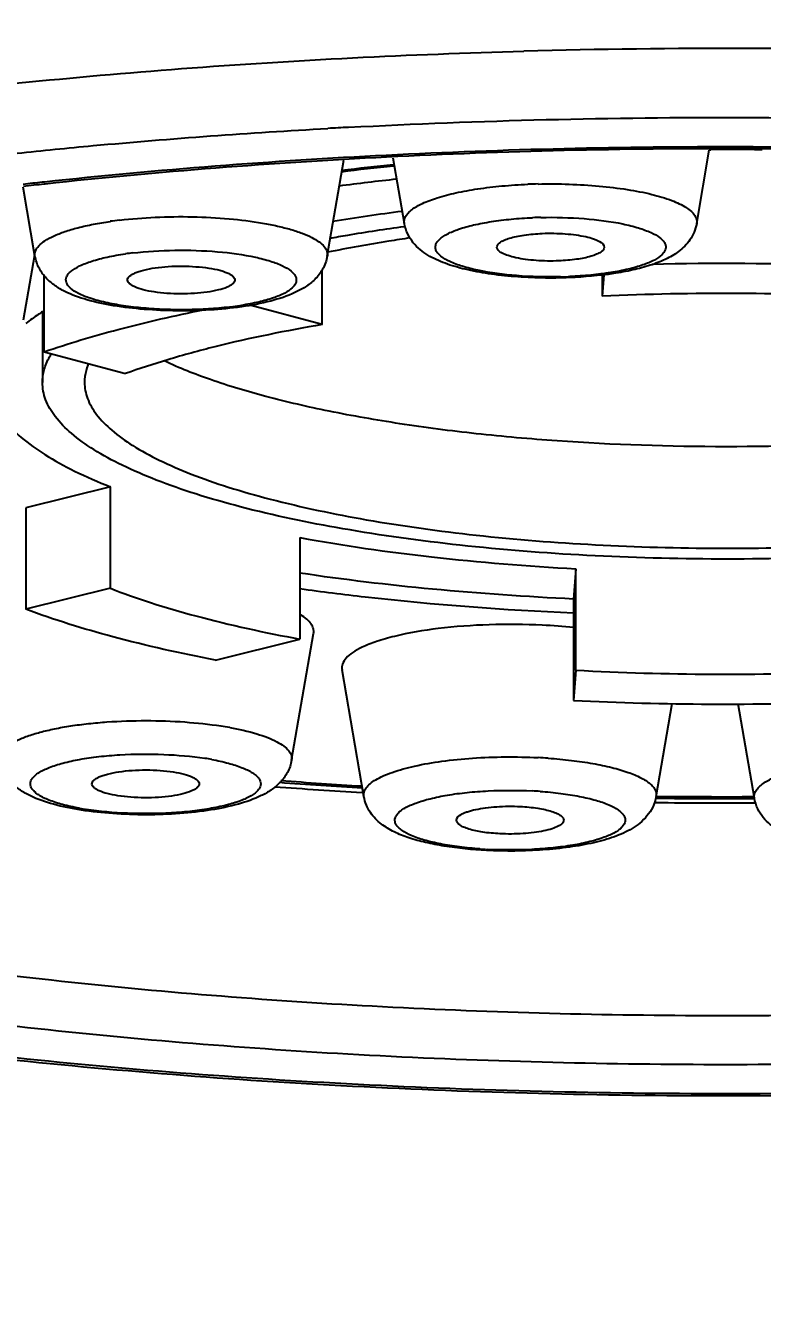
# Model space of a CAD drawing. Extents: x -514 to 953, y 124 to 1198.
# Drawn here: x 393.83 to 400.83, y 766.09 to 778.37 of the extents above; entities that cross this region are included whole.
import ezdxf

# ---------------------------------------------------------------- set-up
doc = ezdxf.new("R2010")
doc.units = 0
doc.header["$LTSCALE"] = 50
doc.header["$MEASUREMENT"] = 0
doc.header["$PDMODE"] = 3
doc.header["$PDSIZE"] = -10
doc.layers.get('0').update_dxf_attribs({"linetype": 'CONTINUOUS'})
doc.layers.get('DEFPOINTS').update_dxf_attribs({"linetype": 'CONTINUOUS'})
doc.styles.add('Daelim Dimension', font='H2GTRE.TTF')
doc.dimstyles.new('DEFAULT', dxfattribs={"dimscale": 2, "dimtxt": 2, "dimasz": 2, "dimexe": 0, "dimexo": 2, "dimgap": 1, "dimtad": 1, "dimdec": 1, "dimzin": 9, "dimdsep": 46, "dimtxsty": 'Daelim Dimension', "dimcen": 0.5, "dimclrd": 252, "dimclre": 252, "dimclrt": 3, "dimadec": 1, "dimazin": 0, "dimtfac": 1, "dimtdec": 1, "dimtix": 1, "dimtmove": 0, "dimatfit": 3, "dimfxl": 1, "dimtolj": 1, "dimtzin": 1, "dimlwd": 9, "dimlwe": 9, "dimarcsym": 0})

# ---------------------------------------------------------------- blocks, each defined once
blk = doc.blocks.new('*D32')
at = {"color": 5, "lineweight": 9, "ltscale": 0.5, "transparency": 16777216}
for p, q in [((396.484, 988.049), (338.131, 988.049)), ((338.131, 984.049), (338.131, 591.349)), ((370.234, 587.349), (338.131, 587.349))]:
    blk.add_line(p, q, dxfattribs=at)
at = {"color": 5, "ltscale": 0.5, "transparency": 16777216}
for points in [[(337.465, 984.049), (338.798, 984.049), (338.131, 988.049)], [(337.465, 591.349), (338.798, 591.349), (338.131, 587.349)]]:
    blk.add_solid(points, dxfattribs=at)
at = {"layer": 'DEFPOINTS', "color": 0, "ltscale": 0.5, "transparency": 16777216}
for p in [(400.484, 988.049), (338.131, 587.349), (374.234, 587.349)]:
    blk.add_point(p, dxfattribs=at)
at = {"color": 7, "ltscale": 0.5, "transparency": 16777216, "insert": (330.915, 787.699), "char_height": 10, "attachment_point": 5, "rotation": 90, "style": 'Daelim Dimension'}
blk.add_mtext('\\A1;400.7', dxfattribs=at)

msp = doc.modelspace()

# ---------------------------------------------------------------- linework, layer by layer
at = {"color": 7, "linetype": 'Continuous'}
for p, q in [((400.209, 776.494), (400.329, 777.192)), ((400.345, 777.197), (400.329, 777.197)), ((400.345, 777.192), (400.329, 777.192)), ((396.694, 776.182), (396.852, 777.096)), ((397.428, 776.494), (397.321, 777.116)), ((393.913, 776.182), (393.8, 776.84)), ((394.011, 776.869), (394.001, 776.867)), ((394.011, 776.869), (394.001, 776.867)), ((397.428, 776.466), (397.435, 776.467)), ((397.432, 776.465), (397.438, 776.466)), ((393.804, 775.577), (393.911, 776.195)), ((396.646, 775.531), (396.646, 776.053)), ((393.999, 775.272), (393.999, 776.006)), ((399.324, 776.005), (399.31, 775.802)), ((399.31, 776.003), (399.31, 775.802)), ((396.646, 775.531), (395.957, 775.715)), ((393.984, 775.645), (393.984, 774.981)), ((393.999, 775.272), (394.774, 775.064)), ((393.984, 774.982), (393.985, 775.012)), ((394.385, 775.01), (394.384, 774.982)), ((394.63, 773.988), (393.826, 773.787)), ((394.63, 773.022), (394.63, 773.988)), ((393.826, 773.787), (393.826, 772.822)), ((396.434, 773.504), (396.434, 772.538)), ((399.058, 773.208), (399.038, 772.919)), ((399.058, 772.242), (399.058, 773.208)), ((394.63, 773.022), (393.826, 772.822)), ((399.038, 772.919), (399.038, 771.953)), ((395.63, 772.337), (396.434, 772.538)), ((396.355, 771.386), (396.564, 772.59)), ((397.043, 771.041), (396.835, 772.245)), ((399.058, 772.242), (399.038, 771.953)), ((399.824, 771.041), (399.976, 771.924)), ((400.758, 771.023), (400.603, 771.921)), ((397.025, 771.078), (397.036, 771.077)), ((397.035, 771.089), (397.045, 771.088)), ((399.806, 770.982), (399.821, 770.982)), ((399.808, 770.995), (399.823, 770.995)), ((400.758, 770.991), (400.77, 770.991)), ((400.759, 770.979), (400.77, 770.979))]:
    msp.add_line(p, q, dxfattribs=at)
at = {"color": 9, "linetype": 'Continuous'}
for p in [(394.003, 776.888), (394.004, 776.887)]:
    msp.add_line(p, (393.982, 776.885), dxfattribs=at)
for centre, radius, start, end in [((400.483, 707.213), 70.946, 88.09131, 91.5492), ((400.335, 712.243), 65.256, 93.02191, 93.19353), ((400.005, 750.815), 26.374, 95.8358, 96.9177), ((399.534, 725.523), 51.662, 96.1693, 96.3727), ((398.816, 771.605), 5.266, 91.2637, 92.3327), ((398.817, 772.406), 4.146, 91.2637, 92.3327), ((395.179, 772.675), 3.878, 96.8284, 98.1429), ((395.206, 773.182), 3.053, 96.8284, 98.1429), ((398.819, 780.163), 4.178, 271.2656, 271.6201), ((398.821, 780.114), 4.13, 271.6193, 272.3338), ((398.824, 780.032), 4.048, 272.3348, 272.5), ((395.402, 778.73), 3.053, 276.8284, 278.1429), ((395.436, 778.488), 2.809, 278.144, 279.016), ((395.17, 768.418), 3.332, 79.7063, 81.1515), ((395.127, 768.81), 2.624, 79.7063, 81.1515), ((398.448, 766.423), 4.993, 86.0039, 87.1115), ((400.267, 824.905), 53.863, 265.726, 266.5475), ((398.445, 767.166), 3.932, 86.0039, 87.1115), ((400.484, 829.912), 58.874, 269.35639, 270.26779), ((394.78, 773.376), 2.488, 259.6848, 260.1857), ((394.808, 773.536), 2.651, 260.1904, 261.1507), ((398.417, 774.402), 3.871, 266.0002, 266.3732), ((398.421, 774.465), 3.934, 266.3732, 266.7422), ((398.425, 774.522), 3.991, 266.7422, 267.1076)]:
    msp.add_arc(centre, radius, start, end, dxfattribs=at)
at = {"color": 7, "linetype": 'Continuous'}
for centre, radius, start, end in [((400.484, 744.344), 32.853, 89.7291, 90.2428), ((400.484, 744.401), 32.796, 89.3918, 89.7289), ((399.991, 751.233), 25.944, 95.8984, 97.0051), ((399.9, 753.37), 23.682, 96.1758, 97.5078), ((399.516, 726.172), 50.995, 96.2086, 96.4334), ((399.769, 757.923), 18.834, 97.2079, 99.233), ((400.483, 744.918), 31.194, 88.0408, 91.2878), ((398.472, 767.267), 5.41, 83.9805, 87.1634), ((400.484, 803.011), 31.092, 267.3329, 272.1249), ((400.25, 826.707), 55.722, 265.8273, 266.6819), ((400.271, 825.45), 54.425, 265.7514, 266.584), ((400.484, 830.395), 59.375, 269.36168, 270.26544), ((400.484, 832.048), 61.069, 269.37842, 270.25807)]:
    msp.add_arc(centre, radius, start, end, dxfattribs=at)
at = {"color": 9, "linetype": 'Continuous'}
for points, knots in [([(382.04, 773.502), (382.054, 773.65), (382.142, 773.959), (382.424, 774.391), (382.847, 774.808), (383.41, 775.21), (384.107, 775.597), (384.936, 775.966), (385.889, 776.315), (387.378, 776.768), (389.496, 777.251), (392.295, 777.691), (395.357, 777.997), (397.478, 778.104), (398.565, 778.133)], [0, 0, 0, 0, 0.024949, 0.053046, 0.085915, 0.124479, 0.169158, 0.220061, 0.277088, 0.340006, 0.482021, 0.642493, 0.816869, 1, 1, 1, 1]), ([(393.742, 777.162), (393.983, 777.188), (394.967, 777.285), (395.954, 777.357), (396.7, 777.398)], [0, 0, 0, 0, 0.245176, 1, 1, 1, 1]), ([(396.895, 777.409), (398.149, 777.475), (400.657, 777.536), (403.166, 777.462), (404.417, 777.39)], [0, 0, 0, 0, 0.500486, 1, 1, 1, 1]), ([(400.64, 777.222), (399.512, 777.225), (397.295, 777.173), (395.084, 777.004), (394.003, 776.888)], [0, 0, 0, 0, 0.509176, 1, 1, 1, 1]), ([(407.229, 776.858), (406.158, 776.979), (403.963, 777.158), (401.762, 777.22), (400.64, 777.222)], [0, 0, 0, 0, 0.489995, 1, 1, 1, 1]), ([(397.428, 776.494), (397.426, 776.505), (397.426, 776.528), (397.439, 776.562), (397.464, 776.595), (397.515, 776.64), (397.608, 776.692), (397.75, 776.744), (397.927, 776.789), (398.132, 776.826), (398.361, 776.853), (398.52, 776.863), (398.602, 776.866)], [0, 0, 0, 0, 0.025327, 0.052107, 0.082736, 0.118771, 0.209661, 0.326807, 0.468459, 0.631048, 0.810084, 1, 1, 1, 1]), ([(398.7, 776.869), (398.798, 776.871), (398.993, 776.87), (399.276, 776.853), (399.539, 776.821), (399.771, 776.777), (399.96, 776.721), (400.086, 776.664), (400.157, 776.612), (400.191, 776.574), (400.21, 776.534), (400.211, 776.507), (400.209, 776.494)], [0, 0, 0, 0, 0.180961, 0.357409, 0.521927, 0.6679, 0.789811, 0.884067, 0.920712, 0.95102, 0.976531, 1, 1, 1, 1]), ([(394.718, 776.525), (394.831, 776.538), (395.062, 776.557), (395.41, 776.561), (395.752, 776.543), (396.021, 776.509), (396.216, 776.471), (396.342, 776.439), (396.451, 776.404), (396.542, 776.365), (396.613, 776.323), (396.664, 776.279), (396.694, 776.231), (396.697, 776.197), (396.694, 776.182)], [0, 0, 0, 0, 0.162039, 0.331201, 0.497223, 0.650051, 0.718682, 0.780802, 0.835644, 0.882651, 0.92163, 0.952929, 0.97798, 1, 1, 1, 1]), ([(398.912, 775.986), (398.773, 775.982), (398.51, 775.989), (398.198, 776.029), (397.986, 776.081), (397.867, 776.124), (397.79, 776.167), (397.749, 776.205), (397.73, 776.232), (397.721, 776.261), (397.724, 776.29), (397.738, 776.318), (397.772, 776.356), (397.842, 776.4), (397.952, 776.445), (398.094, 776.483), (398.261, 776.514), (398.449, 776.537), (398.58, 776.546), (398.648, 776.548)], [0, 0, 0, 0, 0.1824, 0.345664, 0.413346, 0.46898, 0.511611, 0.528287, 0.542367, 0.554732, 0.566709, 0.579764, 0.595019, 0.634332, 0.686652, 0.751381, 0.826803, 0.910626, 1, 1, 1, 1]), ([(398.725, 776.551), (398.863, 776.554), (399.126, 776.547), (399.437, 776.508), (399.649, 776.456), (399.768, 776.413), (399.845, 776.371), (399.887, 776.333), (399.906, 776.306), (399.916, 776.277), (399.913, 776.249), (399.901, 776.221), (399.867, 776.182), (399.799, 776.138), (399.69, 776.094), (399.551, 776.055), (399.385, 776.023), (399.199, 776), (399.068, 775.991), (399.001, 775.988)], [0, 0, 0, 0, 0.182712, 0.346407, 0.414376, 0.470346, 0.513343, 0.530195, 0.54442, 0.556872, 0.568849, 0.581815, 0.596917, 0.635824, 0.687704, 0.752021, 0.827105, 0.910695, 1, 1, 1, 1]), ([(393.913, 776.182), (393.911, 776.198), (393.915, 776.236), (393.951, 776.287), (394.011, 776.334), (394.095, 776.379), (394.201, 776.419), (394.327, 776.456), (394.473, 776.488), (394.576, 776.505), (394.63, 776.513)], [0, 0, 0, 0, 0.059917, 0.129729, 0.218904, 0.331145, 0.466913, 0.625164, 0.803924, 1, 1, 1, 1]), ([(395.765, 775.698), (395.63, 775.682), (395.425, 775.67), (395.151, 775.673), (394.949, 775.686), (394.76, 775.708), (394.591, 775.738), (394.447, 775.776), (394.334, 775.82), (394.262, 775.864), (394.226, 775.902), (394.211, 775.93), (394.206, 775.959), (394.213, 775.988), (394.23, 776.015), (394.27, 776.053), (394.345, 776.096), (394.461, 776.14), (394.607, 776.177), (394.715, 776.196), (394.773, 776.204)], [0, 0, 0, 0, 0.177796, 0.269497, 0.358901, 0.442954, 0.518872, 0.584275, 0.637413, 0.677577, 0.693191, 0.70648, 0.718492, 0.73066, 0.744363, 0.760547, 0.80205, 0.856511, 0.923128, 1, 1, 1, 1]), ([(394.843, 776.213), (394.975, 776.229), (395.245, 776.245), (395.636, 776.232), (395.942, 776.192), (396.147, 776.139), (396.262, 776.097), (396.336, 776.054), (396.376, 776.017), (396.394, 775.99), (396.401, 775.962), (396.398, 775.933), (396.384, 775.906), (396.35, 775.867), (396.282, 775.824), (396.173, 775.78), (396.035, 775.742), (395.932, 775.723), (395.877, 775.714)], [0, 0, 0, 0, 0.178481, 0.360538, 0.522316, 0.589092, 0.643867, 0.685804, 0.70223, 0.716156, 0.728464, 0.740473, 0.753601, 0.768926, 0.80827, 0.860436, 0.924883, 1, 1, 1, 1]), ([(384.092, 773.215), (384.09, 773.075), (384.145, 772.776), (384.392, 772.355), (384.788, 771.952), (385.328, 771.564), (386.009, 771.193), (386.825, 770.84), (387.77, 770.51), (389.253, 770.084), (391.363, 769.642), (394.141, 769.257), (397.159, 769.017), (400.303, 768.929), (403.454, 768.999), (406.492, 769.223), (409.303, 769.591), (411.448, 770.021), (412.964, 770.437), (413.938, 770.763), (414.784, 771.111), (415.496, 771.478), (416.069, 771.862), (416.498, 772.262), (416.779, 772.678), (416.863, 772.979), (416.873, 773.121)], [0, 0, 0, 0, 0.011931, 0.025258, 0.041001, 0.05973, 0.081693, 0.106944, 0.135414, 0.166954, 0.238321, 0.318848, 0.405805, 0.496149, 0.586678, 0.674179, 0.755584, 0.828119, 0.860329, 0.889515, 0.91551, 0.938222, 0.957675, 0.974063, 0.987869, 1, 1, 1, 1]), ([(396.434, 773.018), (396.641, 772.989), (397.505, 772.882), (398.375, 772.817), (399.037, 772.787)], [0, 0, 0, 0, 0.239745, 1, 1, 1, 1]), ([(418.432, 772.771), (418.421, 772.615), (418.329, 772.284), (418.018, 771.826), (417.544, 771.387), (416.912, 770.965), (416.125, 770.561), (415.19, 770.179), (414.115, 769.822), (412.441, 769.365), (410.075, 768.895), (406.974, 768.493), (403.627, 768.252), (400.159, 768.182), (396.704, 768.284), (393.393, 768.556), (390.352, 768.986), (388.049, 769.479), (386.436, 769.952), (385.412, 770.319), (384.532, 770.709), (383.802, 771.12), (383.228, 771.549), (382.814, 771.994), (382.566, 772.461), (382.524, 772.789), (382.535, 772.941)], [0, 0, 0, 0, 0.012168, 0.026028, 0.042496, 0.062056, 0.084901, 0.111052, 0.140413, 0.172816, 0.245766, 0.327592, 0.415478, 0.506311, 0.596839, 0.683824, 0.764198, 0.835219, 0.866513, 0.894694, 0.91962, 0.941231, 0.959605, 0.975024, 0.988121, 1, 1, 1, 1]), ([(383.616, 772.936), (383.606, 772.793), (383.646, 772.485), (383.878, 772.046), (384.268, 771.627), (384.807, 771.225), (385.493, 770.839), (386.32, 770.472), (387.282, 770.127), (388.798, 769.682), (390.962, 769.219), (393.82, 768.815), (396.932, 768.56), (400.179, 768.463), (403.437, 768.53), (406.583, 768.756), (409.497, 769.133), (411.721, 769.576), (413.294, 770.005), (414.304, 770.341), (415.183, 770.7), (415.922, 771.079), (416.516, 771.476), (416.962, 771.888), (417.254, 772.319), (417.34, 772.63), (417.351, 772.777)], [0, 0, 0, 0, 0.011879, 0.024975, 0.040395, 0.058768, 0.08038, 0.105305, 0.133487, 0.164782, 0.235804, 0.316179, 0.403165, 0.493693, 0.584525, 0.67241, 0.754235, 0.827184, 0.859586, 0.888947, 0.915098, 0.937943, 0.957503, 0.973971, 0.987832, 1, 1, 1, 1]), ([(393.575, 771.386), (393.572, 771.402), (393.576, 771.439), (393.61, 771.488), (393.666, 771.534), (393.728, 771.568), (393.789, 771.595), (393.862, 771.623), (393.965, 771.654), (394.103, 771.686), (394.257, 771.713), (394.424, 771.735), (394.662, 771.756), (394.969, 771.766), (395.331, 771.754), (395.569, 771.728), (395.683, 771.711)], [0, 0, 0, 0, 0.021812, 0.046995, 0.078921, 0.118942, 0.142111, 0.167343, 0.223758, 0.287524, 0.357724, 0.433254, 0.512891, 0.679089, 0.845166, 1, 1, 1, 1]), ([(395.766, 771.697), (395.852, 771.681), (395.975, 771.654), (396.123, 771.603), (396.21, 771.565), (396.278, 771.524), (396.327, 771.481), (396.355, 771.434), (396.358, 771.401), (396.355, 771.386)], [0, 0, 0, 0, 0.373043, 0.529339, 0.663279, 0.774471, 0.864075, 0.936204, 1, 1, 1, 1]), ([(394.335, 770.928), (394.281, 770.938), (394.183, 770.959), (394.053, 771), (393.965, 771.041), (393.915, 771.077), (393.889, 771.104), (393.873, 771.132), (393.867, 771.16), (393.873, 771.189), (393.89, 771.217), (393.916, 771.243), (393.967, 771.28), (394.055, 771.321), (394.186, 771.362), (394.344, 771.396), (394.525, 771.422), (394.792, 771.444), (395.13, 771.447), (395.4, 771.423), (395.53, 771.403)], [0, 0, 0, 0, 0.071244, 0.131132, 0.178249, 0.197018, 0.212838, 0.22627, 0.238318, 0.250394, 0.263896, 0.279814, 0.29869, 0.346051, 0.406133, 0.477572, 0.558237, 0.645501, 0.827839, 1, 1, 1, 1]), ([(395.596, 771.392), (395.649, 771.382), (395.747, 771.361), (395.877, 771.32), (395.965, 771.279), (396.015, 771.242), (396.041, 771.216), (396.057, 771.188), (396.063, 771.159), (396.057, 771.131), (396.04, 771.103), (396.014, 771.077), (395.963, 771.04), (395.875, 770.999), (395.745, 770.958), (395.586, 770.924), (395.405, 770.898), (395.138, 770.876), (394.8, 770.873), (394.53, 770.897), (394.4, 770.917)], [0, 0, 0, 0, 0.071244, 0.131132, 0.178249, 0.197018, 0.212838, 0.22627, 0.238318, 0.250394, 0.263896, 0.279814, 0.29869, 0.346051, 0.406133, 0.477572, 0.558237, 0.645501, 0.827839, 1, 1, 1, 1]), ([(397.043, 771.041), (397.041, 771.054), (397.042, 771.084), (397.064, 771.126), (397.103, 771.165), (397.158, 771.203), (397.229, 771.239), (397.351, 771.286), (397.538, 771.336), (397.794, 771.38), (398.082, 771.408), (398.388, 771.42), (398.596, 771.415), (398.7, 771.41)], [0, 0, 0, 0, 0.022883, 0.048093, 0.078535, 0.115719, 0.160215, 0.212062, 0.336424, 0.484409, 0.649533, 0.824157, 1, 1, 1, 1]), ([(398.796, 771.404), (398.87, 771.399), (399.012, 771.386), (399.215, 771.357), (399.395, 771.319), (399.549, 771.275), (399.672, 771.225), (399.751, 771.176), (399.795, 771.134), (399.815, 771.103), (399.826, 771.072), (399.825, 771.051), (399.824, 771.041)], [0, 0, 0, 0, 0.192723, 0.372211, 0.53367, 0.673458, 0.78881, 0.878723, 0.914787, 0.945892, 0.973549, 1, 1, 1, 1]), ([(400.758, 771.023), (400.756, 771.034), (400.757, 771.057), (400.769, 771.091), (400.794, 771.124), (400.845, 771.169), (400.938, 771.221), (401.08, 771.273), (401.257, 771.318), (401.463, 771.355), (401.691, 771.381), (401.85, 771.392), (401.932, 771.395)], [0, 0, 0, 0, 0.025327, 0.052107, 0.082736, 0.118771, 0.209661, 0.326807, 0.468459, 0.631048, 0.810084, 1, 1, 1, 1]), ([(398.147, 770.541), (398.082, 770.545), (397.956, 770.557), (397.779, 770.585), (397.625, 770.62), (397.501, 770.662), (397.419, 770.704), (397.373, 770.742), (397.35, 770.768), (397.338, 770.796), (397.336, 770.837), (397.359, 770.875), (397.396, 770.907), (397.452, 770.943), (397.545, 770.983), (397.681, 771.023), (397.844, 771.056), (398.028, 771.08), (398.297, 771.1), (398.504, 771.1), (398.643, 771.093)], [0, 0, 0, 0, 0.086557, 0.165968, 0.235604, 0.293501, 0.338473, 0.356207, 0.371147, 0.383993, 0.395931, 0.422493, 0.439512, 0.459624, 0.509564, 0.572114, 0.645733, 0.728175, 0.816714, 1, 1, 1, 1]), ([(398.719, 771.088), (398.785, 771.084), (398.91, 771.072), (399.088, 771.044), (399.241, 771.009), (399.365, 770.967), (399.448, 770.925), (399.494, 770.887), (399.516, 770.861), (399.529, 770.832), (399.531, 770.792), (399.507, 770.754), (399.471, 770.722), (399.415, 770.686), (399.322, 770.646), (399.186, 770.606), (399.023, 770.573), (398.838, 770.549), (398.57, 770.529), (398.362, 770.529), (398.223, 770.536)], [0, 0, 0, 0, 0.086557, 0.165968, 0.235604, 0.293501, 0.338473, 0.356207, 0.371147, 0.383993, 0.395931, 0.422493, 0.439512, 0.459624, 0.509564, 0.572114, 0.645733, 0.728175, 0.816714, 1, 1, 1, 1])]:
    msp.add_open_spline(points, degree=3, knots=knots, dxfattribs=at)
at = {"color": 7, "linetype": 'Continuous'}
for points, knots in [([(400.64, 777.205), (399.512, 777.208), (397.299, 777.156), (395.091, 776.986), (394.011, 776.869)], [0, 0, 0, 0, 0.509473, 1, 1, 1, 1]), ([(407.232, 776.838), (406.161, 776.96), (403.965, 777.141), (401.763, 777.203), (400.64, 777.205)], [0, 0, 0, 0, 0.489626, 1, 1, 1, 1]), ([(396.715, 776.352), (396.773, 776.363), (397.01, 776.405), (397.248, 776.441), (397.428, 776.466)], [0, 0, 0, 0, 0.24309, 1, 1, 1, 1]), ([(399.001, 775.978), (398.913, 775.974), (398.737, 775.972), (398.479, 775.985), (398.235, 776.011), (398.014, 776.052), (397.819, 776.108), (397.675, 776.173), (397.576, 776.243), (397.509, 776.31), (397.455, 776.394), (397.434, 776.46), (397.428, 776.494)], [0, 0, 0, 0, 0.149975, 0.298034, 0.43827, 0.566031, 0.679339, 0.781575, 0.832041, 0.884872, 0.940778, 1, 1, 1, 1]), ([(400.209, 776.494), (400.204, 776.465), (400.188, 776.41), (400.135, 776.315), (400.043, 776.223), (399.91, 776.147), (399.762, 776.091), (399.597, 776.047), (399.342, 776.001), (399.14, 775.984), (399.001, 775.978)], [0, 0, 0, 0, 0.062426, 0.121343, 0.231617, 0.336404, 0.446614, 0.568181, 0.702269, 1, 1, 1, 1]), ([(397.483, 776.356), (397.415, 776.346), (397.152, 776.306), (396.89, 776.259), (396.696, 776.219)], [0, 0, 0, 0, 0.258729, 1, 1, 1, 1]), ([(398.308, 776.266), (398.308, 776.274), (398.315, 776.294), (398.34, 776.316), (398.379, 776.337), (398.432, 776.355), (398.496, 776.371), (398.599, 776.389), (398.682, 776.396), (398.739, 776.399)], [0, 0, 0, 0, 0.051975, 0.120562, 0.213441, 0.331669, 0.473298, 0.634966, 1, 1, 1, 1]), ([(398.739, 776.399), (398.776, 776.4), (398.849, 776.401), (398.957, 776.396), (399.059, 776.386), (399.149, 776.37), (399.214, 776.353), (399.258, 776.336), (399.297, 776.317), (399.33, 776.29), (399.329, 776.266)], [0, 0, 0, 0, 0.176639, 0.351223, 0.515818, 0.663544, 0.788343, 0.840776, 0.886117, 1, 1, 1, 1]), ([(395.877, 775.7), (395.778, 775.686), (395.574, 775.666), (395.265, 775.659), (394.958, 775.672), (394.671, 775.705), (394.417, 775.759), (394.23, 775.825), (394.103, 775.898), (394.018, 775.97), (393.948, 776.064), (393.921, 776.141), (393.913, 776.182)], [0, 0, 0, 0, 0.138605, 0.284528, 0.429383, 0.564951, 0.685207, 0.789511, 0.838545, 0.888815, 0.942532, 1, 1, 1, 1]), ([(396.694, 776.182), (396.687, 776.139), (396.657, 776.057), (396.581, 775.959), (396.488, 775.887), (396.349, 775.813), (396.144, 775.746), (395.971, 775.714), (395.877, 775.7)], [0, 0, 0, 0, 0.130166, 0.251492, 0.364763, 0.476503, 0.718434, 1, 1, 1, 1]), ([(398.898, 776.137), (398.826, 776.135), (398.719, 776.136), (398.583, 776.15), (398.494, 776.165), (398.419, 776.184), (398.368, 776.205), (398.337, 776.223), (398.318, 776.24), (398.309, 776.256), (398.308, 776.266)], [0, 0, 0, 0, 0.346065, 0.508779, 0.655452, 0.780231, 0.878952, 0.918052, 0.950559, 1, 1, 1, 1]), ([(399.329, 776.266), (399.328, 776.247), (399.299, 776.22), (399.254, 776.198), (399.177, 776.171), (399.057, 776.149), (398.954, 776.14), (398.898, 776.137)], [0, 0, 0, 0, 0.120775, 0.215579, 0.334937, 0.637727, 1, 1, 1, 1]), ([(394.794, 775.954), (394.793, 775.96), (394.797, 775.974), (394.811, 775.992), (394.834, 776.008), (394.865, 776.024), (394.903, 776.038), (394.968, 776.056), (395.02, 776.066), (395.057, 776.071)], [0, 0, 0, 0, 0.059979, 0.131851, 0.223208, 0.336729, 0.472728, 0.630141, 1, 1, 1, 1]), ([(395.057, 776.071), (395.098, 776.077), (395.183, 776.086), (395.313, 776.089), (395.442, 776.084), (395.562, 776.071), (395.652, 776.054), (395.713, 776.036), (395.749, 776.021), (395.778, 776.006), (395.799, 775.99), (395.812, 775.972), (395.815, 775.959), (395.815, 775.953)], [0, 0, 0, 0, 0.155889, 0.321572, 0.486494, 0.640279, 0.773441, 0.829885, 0.878597, 0.919272, 0.952044, 0.978031, 1, 1, 1, 1]), ([(395.551, 775.84), (395.511, 775.834), (395.427, 775.826), (395.299, 775.822), (395.171, 775.827), (395.052, 775.839), (394.95, 775.859), (394.878, 775.881), (394.835, 775.903), (394.808, 775.921), (394.794, 775.941), (394.794, 775.954)], [0, 0, 0, 0, 0.154564, 0.318857, 0.482678, 0.636001, 0.769597, 0.87609, 0.917795, 0.951689, 1, 1, 1, 1]), ([(395.815, 775.953), (395.814, 775.94), (395.799, 775.92), (395.771, 775.901), (395.726, 775.879), (395.652, 775.857), (395.587, 775.845), (395.551, 775.84)], [0, 0, 0, 0, 0.132151, 0.225521, 0.340373, 0.633505, 1, 1, 1, 1]), ([(401.909, 775.789), (401.477, 775.813), (400.61, 775.837), (399.743, 775.821), (399.31, 775.802)], [0, 0, 0, 0, 0.499202, 1, 1, 1, 1]), ([(393.986, 775.656), (393.972, 775.646), (393.918, 775.61), (393.865, 775.572), (393.827, 775.542)], [0, 0, 0, 0, 0.260687, 1, 1, 1, 1]), ([(393.999, 775.272), (394.231, 775.352), (394.734, 775.501), (395.245, 775.617), (395.517, 775.672)], [0, 0, 0, 0, 0.470205, 1, 1, 1, 1]), ([(396.646, 775.531), (396.303, 775.473), (395.81, 775.373), (395.188, 775.204), (394.907, 775.112), (394.774, 775.064)], [0, 0, 0, 0, 0.539499, 0.780458, 1, 1, 1, 1]), ([(393.985, 775.012), (393.988, 775.053), (394.006, 775.138), (394.045, 775.215), (394.068, 775.252)], [0, 0, 0, 0, 0.480079, 1, 1, 1, 1]), ([(405.829, 775.187), (405.687, 775.12), (405.369, 774.994), (404.844, 774.837), (404.243, 774.698), (403.575, 774.581), (402.853, 774.487), (401.819, 774.395), (400.489, 774.351), (399.158, 774.395), (398.124, 774.486), (397.401, 774.58), (396.732, 774.697), (396.13, 774.835), (395.604, 774.992), (395.286, 775.117), (395.143, 775.185)], [0, 0, 0, 0, 0.043476, 0.094007, 0.150988, 0.213611, 0.280916, 0.35183, 0.499784, 0.64777, 0.718721, 0.786077, 0.848764, 0.90582, 0.956434, 1, 1, 1, 1]), ([(394.42, 775.155), (394.415, 775.143), (394.398, 775.096), (394.387, 775.047), (394.385, 775.01)], [0, 0, 0, 0, 0.258508, 1, 1, 1, 1]), ([(406.983, 774.951), (406.979, 774.894), (406.946, 774.775), (406.834, 774.61), (406.664, 774.452), (406.438, 774.3), (406.156, 774.155), (405.821, 774.017), (405.436, 773.888), (404.836, 773.723), (403.988, 773.552), (402.875, 773.406), (401.672, 773.317), (400.425, 773.289), (399.179, 773.323), (397.983, 773.417), (396.881, 773.569), (396.044, 773.743), (395.455, 773.911), (395.079, 774.042), (394.754, 774.182), (394.482, 774.328), (394.266, 774.482), (394.107, 774.641), (394.007, 774.807), (393.984, 774.926), (393.984, 774.982)], [0, 0, 0, 0, 0.012122, 0.025912, 0.042278, 0.061702, 0.084379, 0.11033, 0.139468, 0.171626, 0.244048, 0.325337, 0.412733, 0.503177, 0.59347, 0.680417, 0.760983, 0.832444, 0.864049, 0.892598, 0.917936, 0.939995, 0.958822, 0.974655, 0.988046, 1, 1, 1, 1]), ([(394.384, 774.982), (394.384, 774.929), (394.406, 774.818), (394.5, 774.662), (394.649, 774.512), (394.852, 774.369), (395.106, 774.231), (395.411, 774.1), (395.764, 773.977), (396.317, 773.82), (397.103, 773.656), (398.137, 773.514), (399.259, 773.425), (400.428, 773.393), (401.599, 773.419), (402.728, 773.503), (403.772, 773.64), (404.568, 773.8), (405.132, 773.955), (405.493, 774.076), (405.807, 774.206), (406.072, 774.342), (406.284, 774.485), (406.443, 774.633), (406.548, 774.788), (406.579, 774.9), (406.583, 774.953)], [0, 0, 0, 0, 0.011954, 0.025345, 0.041178, 0.060005, 0.082063, 0.107402, 0.135951, 0.167555, 0.239016, 0.319582, 0.40653, 0.496822, 0.587266, 0.674662, 0.755951, 0.828373, 0.860531, 0.889669, 0.915621, 0.938297, 0.957722, 0.974088, 0.987878, 1, 1, 1, 1]), ([(393.62, 774.626), (393.667, 774.564), (393.789, 774.443), (394.016, 774.281), (394.302, 774.126), (394.514, 774.034), (394.63, 773.988)], [0, 0, 0, 0, 0.193922, 0.423706, 0.692238, 1, 1, 1, 1]), ([(396.434, 773.504), (396.849, 773.427), (397.722, 773.303), (398.6, 773.232), (399.058, 773.208)], [0, 0, 0, 0, 0.47928, 1, 1, 1, 1]), ([(382.036, 773.46), (382.021, 773.249), (382.073, 772.814), (382.378, 772.219), (382.857, 771.689), (383.486, 771.21), (384.259, 770.769), (385.172, 770.359), (386.223, 769.978), (387.867, 769.491), (390.206, 768.986), (393.291, 768.547), (396.647, 768.269), (400.149, 768.164), (403.663, 768.236), (407.056, 768.481), (410.202, 768.891), (412.605, 769.372), (414.31, 769.841), (415.412, 770.211), (416.378, 770.61), (417.205, 771.038), (417.888, 771.502), (418.426, 772.01), (418.802, 772.579), (418.916, 773.008), (418.931, 773.219)], [0, 0, 0, 0, 0.015761, 0.031795, 0.049207, 0.06861, 0.090594, 0.115461, 0.143273, 0.173968, 0.243334, 0.321661, 0.40638, 0.494541, 0.583003, 0.66861, 0.748363, 0.819601, 0.851357, 0.880277, 0.906261, 0.929315, 0.949661, 0.96774, 0.984167, 1, 1, 1, 1]), ([(399.038, 772.919), (398.589, 772.94), (397.719, 773), (396.852, 773.103), (396.433, 773.166)], [0, 0, 0, 0, 0.514627, 1, 1, 1, 1]), ([(394.63, 773.022), (394.756, 772.972), (395.025, 772.877), (395.624, 772.702), (396.102, 772.599), (396.434, 772.538)], [0, 0, 0, 0, 0.217638, 0.457912, 1, 1, 1, 1]), ([(395.63, 772.337), (395.302, 772.401), (394.693, 772.537), (394.096, 772.72), (393.826, 772.822)], [0, 0, 0, 0, 0.536397, 1, 1, 1, 1]), ([(396.564, 772.59), (396.566, 772.605), (396.565, 772.639), (396.54, 772.686), (396.498, 772.731), (396.461, 772.756), (396.44, 772.769)], [0, 0, 0, 0, 0.199416, 0.418041, 0.680539, 1, 1, 1, 1]), ([(398.74, 772.67), (398.572, 772.678), (398.241, 772.681), (397.77, 772.647), (397.411, 772.588), (397.171, 772.521), (397.07, 772.481), (397.025, 772.46)], [0, 0, 0, 0, 0.290293, 0.569947, 0.813363, 0.914771, 1, 1, 1, 1]), ([(397.025, 772.46), (396.994, 772.445), (396.94, 772.416), (396.875, 772.363), (396.836, 772.305), (396.832, 772.263), (396.835, 772.245)], [0, 0, 0, 0, 0.336562, 0.604967, 0.81667, 1, 1, 1, 1]), ([(399.058, 772.242), (399.49, 772.218), (400.357, 772.194), (401.224, 772.21), (401.658, 772.229)], [0, 0, 0, 0, 0.499202, 1, 1, 1, 1]), ([(394.354, 770.91), (394.264, 770.924), (394.099, 770.957), (393.904, 771.023), (393.772, 771.097), (393.683, 771.169), (393.61, 771.265), (393.582, 771.344), (393.575, 771.386)], [0, 0, 0, 0, 0.278855, 0.519559, 0.631813, 0.746245, 0.868834, 1, 1, 1, 1]), ([(396.355, 771.386), (396.348, 771.345), (396.321, 771.266), (396.249, 771.171), (396.162, 771.099), (396.031, 771.026), (395.839, 770.959), (395.579, 770.906), (395.285, 770.874), (394.972, 770.862), (394.659, 770.873), (394.453, 770.895), (394.354, 770.91)], [0, 0, 0, 0, 0.057402, 0.110938, 0.161093, 0.210098, 0.314898, 0.436063, 0.572472, 0.717651, 0.863015, 1, 1, 1, 1]), ([(394.455, 771.158), (394.455, 771.164), (394.458, 771.178), (394.472, 771.195), (394.494, 771.212), (394.524, 771.227), (394.561, 771.241), (394.624, 771.26), (394.717, 771.277), (394.839, 771.29), (394.971, 771.294), (395.102, 771.289), (395.188, 771.28), (395.229, 771.273)], [0, 0, 0, 0, 0.02196, 0.048179, 0.081371, 0.12259, 0.171919, 0.228996, 0.363308, 0.51776, 0.682504, 0.846837, 1, 1, 1, 1]), ([(395.229, 771.273), (395.264, 771.268), (395.326, 771.255), (395.397, 771.233), (395.439, 771.21), (395.46, 771.194), (395.473, 771.177), (395.476, 771.164), (395.476, 771.158)], [0, 0, 0, 0, 0.370255, 0.662425, 0.77545, 0.866609, 0.93888, 1, 1, 1, 1]), ([(394.702, 771.047), (394.668, 771.052), (394.607, 771.064), (394.537, 771.086), (394.495, 771.108), (394.469, 771.126), (394.455, 771.146), (394.455, 771.158)], [0, 0, 0, 0, 0.366832, 0.659007, 0.773377, 0.866532, 1, 1, 1, 1]), ([(395.476, 771.158), (395.475, 771.145), (395.46, 771.124), (395.432, 771.106), (395.387, 771.084), (395.313, 771.062), (395.208, 771.042), (395.086, 771.03), (394.956, 771.026), (394.827, 771.031), (394.743, 771.04), (394.702, 771.047)], [0, 0, 0, 0, 0.048592, 0.082901, 0.125138, 0.232847, 0.367557, 0.521522, 0.685159, 0.848119, 1, 1, 1, 1]), ([(398.208, 770.526), (398.074, 770.533), (397.879, 770.552), (397.634, 770.599), (397.474, 770.642), (397.332, 770.698), (397.203, 770.774), (397.114, 770.865), (397.063, 770.959), (397.048, 771.012), (397.043, 771.041)], [0, 0, 0, 0, 0.296858, 0.430114, 0.551015, 0.661098, 0.766508, 0.877779, 0.937221, 1, 1, 1, 1]), ([(399.824, 771.041), (399.818, 771.005), (399.796, 770.939), (399.74, 770.854), (399.672, 770.786), (399.57, 770.716), (399.422, 770.65), (399.221, 770.595), (398.993, 770.554), (398.742, 770.529), (398.478, 770.518), (398.298, 770.522), (398.208, 770.526)], [0, 0, 0, 0, 0.058996, 0.114546, 0.167068, 0.217259, 0.319484, 0.433369, 0.561924, 0.702755, 0.850847, 1, 1, 1, 1]), ([(402.331, 770.507), (402.243, 770.503), (402.067, 770.501), (401.809, 770.513), (401.565, 770.54), (401.344, 770.581), (401.149, 770.637), (401.005, 770.702), (400.906, 770.772), (400.839, 770.839), (400.785, 770.923), (400.764, 770.989), (400.758, 771.023)], [0, 0, 0, 0, 0.149975, 0.298034, 0.43827, 0.566031, 0.679339, 0.781575, 0.832041, 0.884872, 0.940778, 1, 1, 1, 1]), ([(397.923, 770.813), (397.922, 770.837), (397.957, 770.865), (397.997, 770.884), (398.043, 770.901), (398.111, 770.918), (398.204, 770.934), (398.308, 770.944), (398.419, 770.948), (398.494, 770.946), (398.531, 770.944)], [0, 0, 0, 0, 0.114089, 0.159798, 0.212649, 0.338323, 0.486702, 0.651411, 0.825241, 1, 1, 1, 1]), ([(398.531, 770.944), (398.586, 770.942), (398.666, 770.934), (398.765, 770.916), (398.827, 770.9), (398.877, 770.881), (398.914, 770.861), (398.938, 770.839), (398.944, 770.821), (398.944, 770.813)], [0, 0, 0, 0, 0.366434, 0.527815, 0.66884, 0.786428, 0.87886, 0.947452, 1, 1, 1, 1]), ([(398.336, 770.685), (398.281, 770.688), (398.182, 770.697), (398.067, 770.72), (397.994, 770.746), (397.951, 770.768), (397.924, 770.795), (397.923, 770.813)], [0, 0, 0, 0, 0.363669, 0.665621, 0.78436, 0.878724, 1, 1, 1, 1]), ([(398.944, 770.813), (398.943, 770.802), (398.933, 770.785), (398.913, 770.769), (398.882, 770.75), (398.828, 770.729), (398.751, 770.71), (398.658, 770.695), (398.518, 770.682), (398.409, 770.681), (398.336, 770.685)], [0, 0, 0, 0, 0.04928, 0.081918, 0.121273, 0.220742, 0.346358, 0.49366, 0.656484, 1, 1, 1, 1])]:
    msp.add_open_spline(points, degree=3, knots=knots, dxfattribs=at)

# ---------------------------------------------------------------- dimensions: what is measured, and where the dimension line sits
at = {"color": 5, "ltscale": 0.5}
dim = msp.add_linear_dim(base=(338.131, 587.349), p1=(400.484, 988.049), p2=(374.234, 587.349), angle=90, dimstyle='DEFAULT', override={"dimtxt": 5, "dimclrd": 5, "dimclre": 5, "dimclrt": 7}, dxfattribs=at)
dim.commit()
dim.dimension.update_dxf_attribs({"geometry": '*D32', "text_midpoint": (330.915, 787.699)})

doc.saveas('drawing.dxf')
